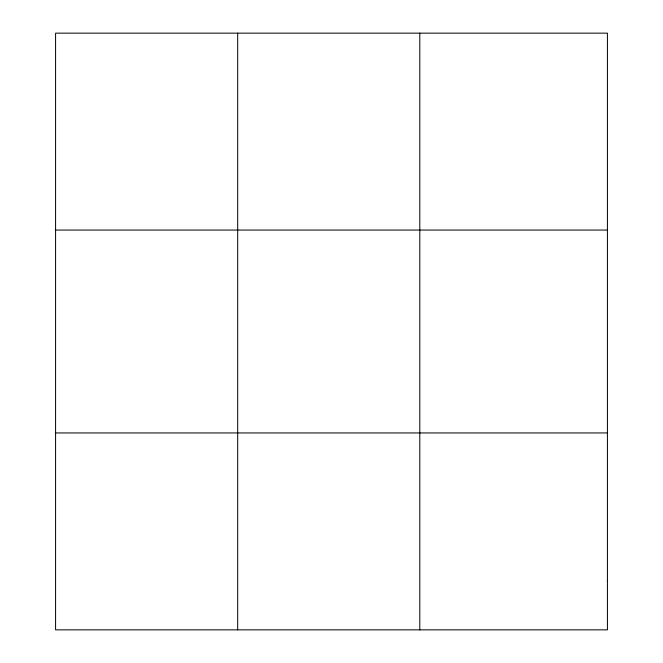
<?xml version="1.0" encoding="UTF-8"?>
<svg xmlns="http://www.w3.org/2000/svg" width="663" height="663" viewBox="0 0 663 663"><rect width="100%" height="100%" fill="white"/><g stroke="black" fill="none" stroke-linecap="round" stroke-linejoin="round"><path stroke-width="0.99" d="M237.686 33.15L237.686 629.85M419.795 33.15L419.795 629.85M55.576 230.061L607.424 230.061M55.576 432.939L607.424 432.939M607.424 580.622L607.424 629.85L55.576 629.85L55.576 33.15L607.424 33.15L607.424 580.622"/></g></svg>
